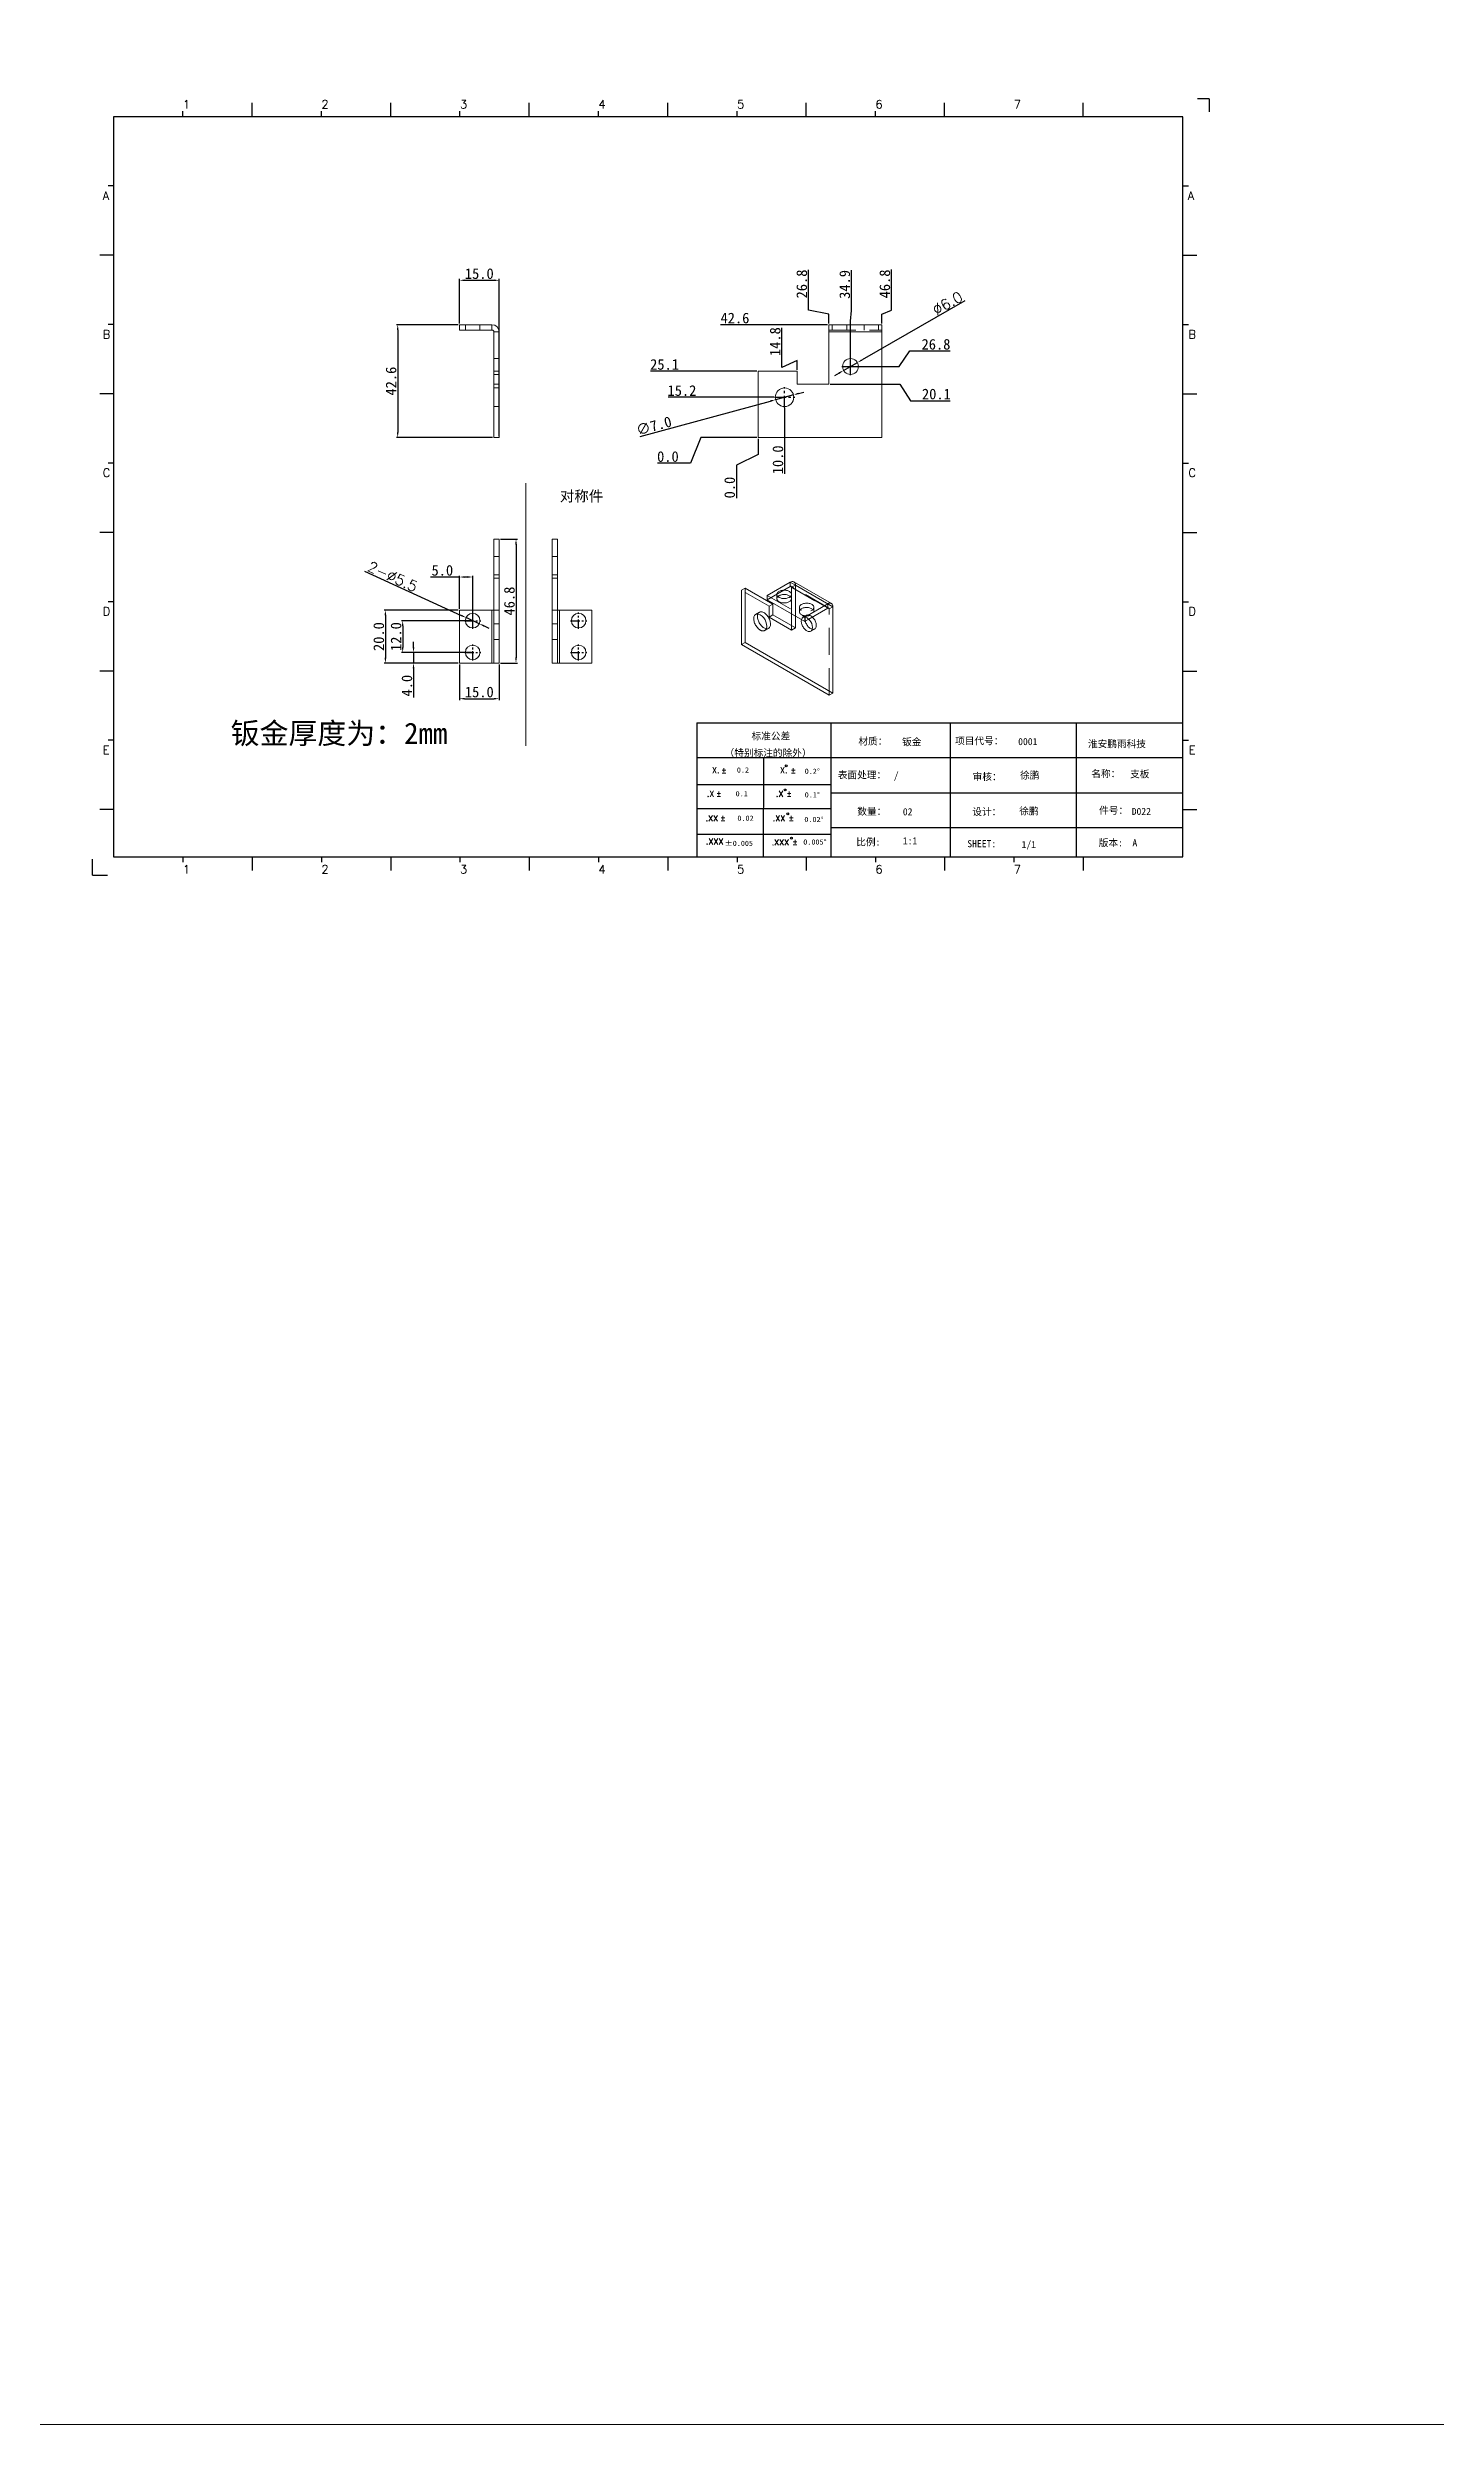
# Model space of a CAD drawing. Extents: x 83 to 30050, y -7164 to 695.
# Drawn here: x 1413 to 1937, y -4248 to -3351 of the extents above; entities that cross this region are included whole.
import ezdxf
from ezdxf.enums import TextEntityAlignment as Align

# ---------------------------------------------------------------- set-up
doc = ezdxf.new("R2010")
doc.units = 0
doc.header["$LTSCALE"] = 8
doc.header["$MEASUREMENT"] = 0
doc.header["$PDSIZE"] = 5
doc.linetypes.add('CENTER', pattern=[2, 1.25, -0.25, 0.25, -0.25])
doc.linetypes.add('HIDDEN', pattern=[1.905, 1.27, -0.635])
doc.layers.get('0').update_dxf_attribs({"linetype": 'CONTINUOUS'})
doc.layers.get('Defpoints').update_dxf_attribs({"linetype": 'CONTINUOUS'})
doc.layers.add('41', color=3, linetype='CONTINUOUS')
doc.layers.add('dim', color=82, linetype='CONTINUOUS', lineweight=9)
doc.styles.add('SIMPLEX', font='SIMPLEX')
doc.styles.get("Standard").update_dxf_attribs({"font": '', "height": 4})
doc.styles.get('Standard').set_extended_font_data('SimSun')
doc.dimstyles.new('ISO-25', dxfattribs={"dimtxt": 6, "dimasz": 2.5, "dimexe": 1.25, "dimexo": 0.625, "dimtad": 1, "dimdec": 1, "dimzin": 1, "dimdsep": 46, "dimtxsty": 'Standard', "dimcen": 2.5, "dimadec": 0, "dimazin": 0, "dimtm": 1e-09, "dimtfac": 1, "dimtdec": 1, "dimtmove": 0, "dimatfit": 3, "dimfxl": 1, "dimtolj": 1, "dimtzin": 0, "dimarcsym": 0})

# ---------------------------------------------------------------- blocks, each defined once
blk = doc.blocks.new('A$C0BB32EA6')
at = {"layer": '41'}
for p, q in [((51.1, 427.8), (51.1, 431)), ((90.2, 427.8), (90.2, 435.7)), ((129.3, 427.8), (129.3, 431)), ((129.3, 427.8), (129.3, 431)), ((129.3, 427.8), (129.3, 431)), ((168.4, 427.8), (168.4, 435.7)), ((168.4, 427.8), (168.4, 435.7)), ((168.4, 427.8), (168.4, 435.7)), ((207.5, 427.8), (207.5, 431)), ((207.5, 427.8), (207.5, 431)), ((246.6, 427.8), (246.6, 435.7)), ((246.6, 427.8), (246.6, 435.7)), ((285.7, 427.8), (285.7, 431)), ((324.8, 427.8), (324.8, 435.7)), ((363.9, 427.8), (363.9, 431)), ((403, 427.8), (403, 435.7)), ((442.1, 427.8), (442.1, 431)), ((481.1, 427.8), (481.1, 435.7)), ((559.3, 427.8), (559.3, 435.7)), ((615.6, 427.8), (12, 427.8)), ((12, 427.8), (12, 10.3)), ((615.6, 10.3), (615.6, 427.8)), ((12, 388.8), (8.9, 388.8)), ((615.6, 388.8), (618.8, 388.8)), ((12, 349.7), (4.2, 349.7)), ((615.6, 349.7), (623.5, 349.7)), ((12, 310.6), (8.9, 310.6)), ((615.6, 310.6), (618.8, 310.6)), ((12, 271.5), (4.2, 271.5)), ((615.6, 271.5), (623.5, 271.5)), ((12, 232.4), (8.9, 232.4)), ((615.6, 232.4), (618.8, 232.4)), ((12, 193.3), (4.2, 193.3)), ((615.6, 193.3), (623.5, 193.3)), ((12, 154.2), (8.9, 154.2)), ((615.6, 154.2), (618.8, 154.2)), ((12, 115.1), (4.2, 115.1)), ((615.6, 115.1), (623.5, 115.1)), ((341.3, 85.8), (615.6, 85.8)), ((341.3, 85.8), (341.3, 10.3)), ((416.9, 85.8), (416.9, 10.3)), ((484.2, 85.8), (484.2, 10.3)), ((555.4, 85.7), (555.4, 10.2)), ((12, 76), (8.9, 76)), ((615.6, 76), (618.8, 76)), ((615.6, 66.1), (341.3, 66.1)), ((378.9, 10), (379.1, 65.8)), ((341.3, 51.1), (416.9, 51.1)), ((615.6, 46.2), (416.9, 46.2)), ((12, 36.9), (4.2, 36.9)), ((341.3, 37.5), (401.1, 37.5)), ((341.3, 37.5), (416.9, 37.5)), ((615.6, 36.9), (623.5, 36.9)), ((341.3, 23), (401.9, 23)), ((341.3, 23), (401.9, 23)), ((341.3, 23), (401.9, 23)), ((341.3, 23), (401.9, 23)), ((341.3, 23), (401.9, 23)), ((341.3, 23), (416.9, 23)), ((615.6, 26.7), (416.9, 26.7)), ((12, 10.3), (615.6, 10.3)), ((51.1, 10.3), (51.1, 7.2)), ((90.2, 10.3), (90.2, 2.5)), ((129.3, 10.3), (129.3, 7.2)), ((168.4, 10.3), (168.4, 2.5)), ((207.5, 10.3), (207.5, 7.2)), ((246.6, 10.3), (246.6, 2.5)), ((285.7, 10.3), (285.7, 7.2)), ((324.8, 10.3), (324.8, 2.5)), ((326.3, 10.3), (401.9, 10.3)), ((363.9, 10.3), (363.9, 7.2)), ((403, 10.3), (403, 2.5)), ((442.1, 10.3), (442.1, 7.2)), ((481.1, 10.3), (481.1, 2.5)), ((520.2, 10.3), (520.2, 7.2)), ((559.3, 10.3), (559.3, 2.5))]:
    blk.add_line(p, q, dxfattribs=at)
at = {"layer": '41', "linetype": 'Continuous'}
for p, q in [((630.4, 437.9), (623.8, 437.9)), ((630.4, 437.9), (630.4, 430.6)), ((0, 0), (0, 9)), ((0, 0), (8.6, 0))]:
    blk.add_line(p, q, dxfattribs=at)
at = {"layer": '41'}
for centre in [(391.7, 61.6), (391.1, 48), (392.5, 34.5), (394.6, 20.8)]:
    blk.add_circle(centre, 0.516, dxfattribs=at)
at = {"layer": '41', "style": 'SIMPLEX'}
for s, height, p in [('1', 4.69, (51.1, 432.5)), ('2', 4.69, (129.3, 432.5)), ('3', 4.69, (207.5, 432.5)), ('4', 4.69, (285.7, 432.5)), ('5', 4.69, (363.9, 432.5)), ('6', 4.69, (442.1, 432.5)), ('7', 4.69, (520.2, 432.5)), ('A', 4.75, (5.8, 380.9)), ('A', 4.75, (618.3, 380.9)), ('B', 4.75, (5.8, 302.7)), ('B', 4.75, (618.7, 302.7)), ('C', 4.75, (5.8, 224.6)), ('C', 4.75, (618.7, 224.6)), ('D', 4.75, (5.8, 146.4)), ('D', 4.75, (618.7, 146.4)), ('E', 4.75, (5.8, 68.2)), ('E', 4.75, (618.9, 68.2)), ('X.', 3.28, (349.8, 57.5)), ('%%p', 3.28, (355, 57.4)), ('X.', 3.28, (388.2, 57.5)), ('%%p', 3.28, (394.1, 57.4)), ('.X', 3.28, (346.9, 44.2)), ('%%p', 3.28, (352.1, 44.3)), ('.X', 3.28, (385.9, 44.2)), ('%%p', 3.28, (391.8, 44.3)), ('.XX', 3.28, (346.2, 30.4)), ('%%p', 3.28, (354.4, 30.5)), ('.XX', 3.28, (384.1, 30.4)), ('%%p', 3.28, (393, 30.5)), ('.XXX', 3.28, (383.5, 16.8)), ('%%p', 3.28, (395.1, 17)), ('1', 4.69, (51.1, 0.9)), ('2', 4.69, (129.3, 0.9)), ('3', 4.69, (207.5, 0.9)), ('4', 4.69, (285.7, 0.9)), ('5', 4.69, (363.9, 0.9)), ('6', 4.69, (442.1, 0.9)), ('7', 4.69, (520.2, 0.9))]:
    blk.add_text(s, height=height, dxfattribs=at).set_placement(p)
at = {"layer": '41', "linetype": 'Continuous'}
for s, p in [('标准公差', (372.1, 76.4)), ('（特别标注的除外）', (356.9, 66.9)), ('材质：', (432.4, 73.5)), ('项目代号：', (487, 73.7)), ('淮安鹏雨科技', (562, 72)), ('表面处理：', (420.8, 54.5)), ('审核：', (496.9, 53.5)), ('名称：', (563.9, 55.2)), ('数量：', (431.8, 33.9)), ('设计：', (496.7, 33.7)), ('件号：', (568.3, 34.5)), ('比例:', (431.2, 16.6)), ('SHEET:', (493.9, 15.7)), ('1/1', (524.5, 15.2)), ('版本:', (568.1, 16.2))]:
    blk.add_text(s, height=4, dxfattribs=at).set_placement(p)
at = {"layer": '41'}
for s, p in [('0.2', (363.8, 57.8)), ('0.2%%D', (402.1, 57.1)), ('0.1', (363.1, 44.4)), ('0.1%%D', (402.1, 43.8)), ('0.02', (364.1, 30.6)), ('0.02%%D', (401.9, 29.9)), ('0.005%%D', (401.3, 17.2))]:
    blk.add_text(s, height=2.93, dxfattribs=at).set_placement(p)
at = {"layer": '41', "style": 'SIMPLEX'}
blk.add_text('.XXX', height=3.28, dxfattribs=at).set_placement((351.3, 18.9), align=Align.MIDDLE_CENTER)
at = {"layer": '41'}
blk.add_text('%%P0.005', height=2.93, dxfattribs=at).set_placement((364.9, 17.9), align=Align.MIDDLE_CENTER)
at = {"layer": '41', "linetype": 'Continuous'}
for tag, p in [('材质', (457.1, 73.1)), ('代号', (522.6, 73.3)), ('表面处理', (452.4, 54.1)), ('审核', (523.7, 54.3)), ('名称', (585.8, 55)), ('数量', (457.5, 33.7)), ('设计', (523.2, 34.1)), ('件号', (586.7, 33.9)), ('比例', (457.5, 17.3)), ('版本', (587.1, 16.2))]:
    blk.add_attdef(tag, p, '', height=4, dxfattribs=at)
blk = doc.blocks.new('*D1225')
at = {"layer": 'Defpoints', "color": 0}
for p in [(1568.09, -3455.83), (1544.79, -3498.4), (1581.09, -3498.4)]:
    blk.add_point(p, dxfattribs=at)
at = {"layer": 'dim', "color": 0, "lineweight": -2}
for p, q in [((1567.59, -3455.83), (1544.29, -3455.83)), ((1544.79, -3457.83), (1544.79, -3496.4)), ((1580.59, -3498.4), (1544.29, -3498.4))]:
    blk.add_line(p, q, dxfattribs=at)
at = {"layer": 'dim', "color": 0}
for points in [[(1544.46, -3457.83), (1545.12, -3457.83), (1544.79, -3455.83)], [(1544.46, -3496.4), (1545.12, -3496.4), (1544.79, -3498.4)]]:
    blk.add_solid(points, dxfattribs=at)
at = {"layer": 'dim', "color": 0, "insert": (1542.29, -3477.12), "char_height": 4, "attachment_point": 5, "rotation": 90}
blk.add_mtext('\\A1;42.6', dxfattribs=at)
blk = doc.blocks.new('*D1226')
at = {"layer": 'Defpoints', "color": 0}
for p in [(1583.09, -3439.08), (1568.09, -3455.83), (1583.09, -3498.4)]:
    blk.add_point(p, dxfattribs=at)
at = {"layer": 'dim', "color": 0, "lineweight": -2}
for p, q in [((1568.09, -3455.33), (1568.09, -3438.58)), ((1570.09, -3439.08), (1581.09, -3439.08)), ((1583.09, -3497.9), (1583.09, -3438.58))]:
    blk.add_line(p, q, dxfattribs=at)
at = {"layer": 'dim', "color": 0}
for points in [[(1570.09, -3438.75), (1570.09, -3439.41), (1568.09, -3439.08)], [(1581.09, -3438.75), (1581.09, -3439.41), (1583.09, -3439.08)]]:
    blk.add_solid(points, dxfattribs=at)
at = {"layer": 'dim', "color": 0, "insert": (1575.59, -3436.58), "char_height": 4, "attachment_point": 5}
blk.add_mtext('\\A1;15.0', dxfattribs=at)
blk = doc.blocks.new('*D1227')
at = {"layer": 'Defpoints', "color": 0}
for p in [(1568.09, -3583.49), (1583.09, -3583.49), (1583.09, -3596.92)]:
    blk.add_point(p, dxfattribs=at)
at = {"layer": 'dim', "color": 0, "lineweight": -2}
for p, q in [((1568.09, -3583.99), (1568.09, -3597.42)), ((1583.09, -3583.99), (1583.09, -3597.42)), ((1570.09, -3596.92), (1581.09, -3596.92))]:
    blk.add_line(p, q, dxfattribs=at)
at = {"layer": 'dim', "color": 0}
for points in [[(1570.09, -3596.59), (1570.09, -3597.26), (1568.09, -3596.92)], [(1581.09, -3596.59), (1581.09, -3597.26), (1583.09, -3596.92)]]:
    blk.add_solid(points, dxfattribs=at)
at = {"layer": 'dim', "color": 0, "insert": (1575.59, -3594.42), "char_height": 4, "attachment_point": 5}
blk.add_mtext('\\A1;15.0', dxfattribs=at)
blk = doc.blocks.new('*D1228')
at = {"layer": 'Defpoints', "color": 0}
for p in [(1550.77, -3583.49), (1568.09, -3583.49), (1573.09, -3579.49)]:
    blk.add_point(p, dxfattribs=at)
at = {"layer": 'dim', "color": 0, "lineweight": -2}
for p, q in [((1550.77, -3577.49), (1550.77, -3575.49)), ((1572.59, -3579.49), (1550.27, -3579.49)), ((1567.59, -3583.49), (1550.27, -3583.49)), ((1550.77, -3579.49), (1550.77, -3583.49)), ((1550.77, -3585.49), (1550.77, -3596.53))]:
    blk.add_line(p, q, dxfattribs=at)
at = {"layer": 'dim', "color": 0}
for points in [[(1550.43, -3577.49), (1551.1, -3577.49), (1550.77, -3579.49)], [(1550.43, -3585.49), (1551.1, -3585.49), (1550.77, -3583.49)]]:
    blk.add_solid(points, dxfattribs=at)
at = {"layer": 'dim', "color": 0, "insert": (1548.27, -3592.01), "char_height": 4, "attachment_point": 5, "rotation": 90}
blk.add_mtext('\\A1;4.0', dxfattribs=at)
blk = doc.blocks.new('*D1229')
at = {"layer": 'Defpoints', "color": 0}
for p in [(1573.09, -3567.49), (1546.67, -3579.49), (1573.09, -3579.49)]:
    blk.add_point(p, dxfattribs=at)
at = {"layer": 'dim', "color": 0, "lineweight": -2}
for p, q in [((1572.59, -3567.49), (1546.17, -3567.49)), ((1546.67, -3569.49), (1546.67, -3577.49)), ((1572.59, -3579.49), (1546.17, -3579.49))]:
    blk.add_line(p, q, dxfattribs=at)
at = {"layer": 'dim', "color": 0}
for points in [[(1546.34, -3569.49), (1547, -3569.49), (1546.67, -3567.49)], [(1546.34, -3577.49), (1547, -3577.49), (1546.67, -3579.49)]]:
    blk.add_solid(points, dxfattribs=at)
at = {"layer": 'dim', "color": 0, "insert": (1544.17, -3573.49), "char_height": 4, "attachment_point": 5, "rotation": 90}
blk.add_mtext('\\A1;12.0', dxfattribs=at)
blk = doc.blocks.new('*D1230')
at = {"layer": 'Defpoints', "color": 0}
for p in [(1568.09, -3563.49), (1540.15, -3583.49), (1568.09, -3583.49)]:
    blk.add_point(p, dxfattribs=at)
at = {"layer": 'dim', "color": 0, "lineweight": -2}
for p, q in [((1567.59, -3563.49), (1539.65, -3563.49)), ((1540.15, -3565.49), (1540.15, -3581.49)), ((1567.59, -3583.49), (1539.65, -3583.49))]:
    blk.add_line(p, q, dxfattribs=at)
at = {"layer": 'dim', "color": 0}
for points in [[(1539.81, -3565.49), (1540.48, -3565.49), (1540.15, -3563.49)], [(1539.81, -3581.49), (1540.48, -3581.49), (1540.15, -3583.49)]]:
    blk.add_solid(points, dxfattribs=at)
at = {"layer": 'dim', "color": 0, "insert": (1537.65, -3573.49), "char_height": 4, "attachment_point": 5, "rotation": 90}
blk.add_mtext('\\A1;20.0', dxfattribs=at)
blk = doc.blocks.new('*D1231')
at = {"layer": 'Defpoints', "color": 0}
for p in [(1583.09, -3536.72), (1583.09, -3583.49), (1589.45, -3583.49)]:
    blk.add_point(p, dxfattribs=at)
at = {"layer": 'dim', "color": 0, "lineweight": -2}
for p, q in [((1583.59, -3536.72), (1589.95, -3536.72)), ((1589.45, -3538.72), (1589.45, -3581.49)), ((1583.59, -3583.49), (1589.95, -3583.49))]:
    blk.add_line(p, q, dxfattribs=at)
at = {"layer": 'dim', "color": 0}
for points in [[(1589.11, -3538.72), (1589.78, -3538.72), (1589.45, -3536.72)], [(1589.11, -3581.49), (1589.78, -3581.49), (1589.45, -3583.49)]]:
    blk.add_solid(points, dxfattribs=at)
at = {"layer": 'dim', "color": 0, "insert": (1586.95, -3560.1), "char_height": 4, "attachment_point": 5, "rotation": 90}
blk.add_mtext('\\A1;46.8', dxfattribs=at)
blk = doc.blocks.new('*D1232')
at = {"layer": 'Defpoints', "color": 0}
for p in [(1568.09, -3551.02), (1568.09, -3563.49), (1573.09, -3567.49)]:
    blk.add_point(p, dxfattribs=at)
at = {"layer": 'dim', "color": 0, "lineweight": -2}
for p, q in [((1568.09, -3562.99), (1568.09, -3550.52)), ((1573.09, -3566.99), (1573.09, -3550.52)), ((1568.09, -3551.02), (1557.18, -3551.02)), ((1571.09, -3551.02), (1570.09, -3551.02))]:
    blk.add_line(p, q, dxfattribs=at)
at = {"layer": 'dim', "color": 0}
for points in [[(1570.09, -3550.69), (1570.09, -3551.35), (1568.09, -3551.02)], [(1571.09, -3550.69), (1571.09, -3551.35), (1573.09, -3551.02)]]:
    blk.add_solid(points, dxfattribs=at)
at = {"layer": 'dim', "color": 0, "insert": (1561.64, -3548.52), "char_height": 4, "attachment_point": 5}
blk.add_mtext('\\A1;5.0', dxfattribs=at)
blk = doc.blocks.new('*D1233')
at = {"layer": 'Defpoints', "color": 0}
for p in [(1680.82, -3498.4), (1680.82, -3498.4), (1651.28, -3508.1)]:
    blk.add_point(p, dxfattribs=at)
at = {"layer": 'dim', "color": 0, "lineweight": -2}
for p, q in [((1659.28, -3498.4), (1655.28, -3508.1)), ((1680.32, -3498.4), (1659.28, -3498.4)), ((1655.28, -3508.1), (1642.8, -3508.1))]:
    blk.add_line(p, q, dxfattribs=at)
at = {"layer": 'dim', "color": 0, "insert": (1646.79, -3505.6), "char_height": 4, "attachment_point": 5}
blk.add_mtext('\\A1;0.0', dxfattribs=at)
blk = doc.blocks.new('*D1234')
at = {"layer": 'Defpoints', "color": 0}
for p in [(1657.78, -3483.2), (1687.32, -3483.2), (1680.82, -3498.4)]:
    blk.add_point(p, dxfattribs=at)
at = {"layer": 'dim', "color": 0, "lineweight": -2}
blk.add_line((1686.82, -3483.2), (1646.9, -3483.2), dxfattribs=at)
at = {"layer": 'dim', "color": 0, "insert": (1652.09, -3480.7), "char_height": 4, "attachment_point": 5}
blk.add_mtext('\\A1;15.2', dxfattribs=at)
blk = doc.blocks.new('*D1235')
at = {"layer": 'Defpoints', "color": 0}
for p in [(1651.28, -3473.34), (1680.82, -3473.34), (1680.82, -3498.4)]:
    blk.add_point(p, dxfattribs=at)
at = {"layer": 'dim', "color": 0, "lineweight": -2}
blk.add_line((1680.32, -3473.34), (1640.27, -3473.34), dxfattribs=at)
at = {"layer": 'dim', "color": 0, "insert": (1645.52, -3470.84), "char_height": 4, "attachment_point": 5}
blk.add_mtext('\\A1;25.1', dxfattribs=at)
blk = doc.blocks.new('*D1236')
at = {"layer": 'Defpoints', "color": 0}
for p in [(1707.59, -3478.3), (1742.38, -3484.5), (1680.82, -3498.4)]:
    blk.add_point(p, dxfattribs=at)
at = {"layer": 'dim', "color": 0, "lineweight": -2}
for p, q in [((1708.09, -3478.3), (1734.38, -3478.3)), ((1734.38, -3478.3), (1738.38, -3484.5)), ((1738.38, -3484.5), (1753.39, -3484.5))]:
    blk.add_line(p, q, dxfattribs=at)
at = {"layer": 'dim', "color": 0, "insert": (1748.14, -3482), "char_height": 4, "attachment_point": 5}
blk.add_mtext('\\A1;20.1', dxfattribs=at)
blk = doc.blocks.new('*D1237')
at = {"layer": 'Defpoints', "color": 0}
for p in [(1678.05, -3455.83), (1707.59, -3455.83), (1680.82, -3498.4)]:
    blk.add_point(p, dxfattribs=at)
at = {"layer": 'dim', "color": 0, "lineweight": -2}
blk.add_line((1707.09, -3455.83), (1666.66, -3455.83), dxfattribs=at)
at = {"layer": 'dim', "color": 0, "insert": (1672.1, -3453.33), "char_height": 4, "attachment_point": 5}
blk.add_mtext('\\A1;42.6', dxfattribs=at)
blk = doc.blocks.new('*D1238')
at = {"layer": 'Defpoints', "color": 0}
for p in [(1742.11, -3465.74), (1715.73, -3471.6), (1680.82, -3498.4)]:
    blk.add_point(p, dxfattribs=at)
at = {"layer": 'dim', "color": 0, "lineweight": -2}
for p, q in [((1734.11, -3471.6), (1738.11, -3465.74)), ((1738.11, -3465.74), (1753.37, -3465.74)), ((1716.23, -3471.6), (1734.11, -3471.6))]:
    blk.add_line(p, q, dxfattribs=at)
at = {"layer": 'dim', "color": 0, "insert": (1747.99, -3463.24), "char_height": 4, "attachment_point": 5}
blk.add_mtext('\\A1;26.8', dxfattribs=at)
blk = doc.blocks.new('*D1239')
at = {"layer": 'Defpoints', "color": 0}
for p in [(1680.82, -3498.4), (1680.82, -3498.4), (1672.62, -3512.79)]:
    blk.add_point(p, dxfattribs=at)
at = {"layer": 'dim', "color": 0, "lineweight": -2}
for p, q in [((1680.82, -3504.79), (1672.62, -3508.79)), ((1680.82, -3498.9), (1680.82, -3504.79)), ((1672.62, -3508.79), (1672.62, -3521.26))]:
    blk.add_line(p, q, dxfattribs=at)
at = {"layer": 'dim', "color": 0, "insert": (1670.12, -3517.27), "char_height": 4, "attachment_point": 5, "rotation": 90}
blk.add_mtext('\\A1;0.0', dxfattribs=at)
blk = doc.blocks.new('*D1240')
at = {"layer": 'Defpoints', "color": 0}
for p in [(1690.82, -3486.7), (1680.82, -3498.4), (1690.82, -3501.09)]:
    blk.add_point(p, dxfattribs=at)
at = {"layer": 'dim', "color": 0, "lineweight": -2}
blk.add_line((1690.82, -3487.2), (1690.82, -3512.03), dxfattribs=at)
at = {"layer": 'dim', "color": 0, "insert": (1688.32, -3506.81), "char_height": 4, "attachment_point": 5, "rotation": 90}
blk.add_mtext('\\A1;10.0', dxfattribs=at)
blk = doc.blocks.new('*D1241')
at = {"layer": 'Defpoints', "color": 0}
for p in [(1689.79, -3467.92), (1695.59, -3473.34), (1680.82, -3498.4)]:
    blk.add_point(p, dxfattribs=at)
at = {"layer": 'dim', "color": 0, "lineweight": -2}
for p, q in [((1689.79, -3471.92), (1689.79, -3457.02)), ((1695.59, -3469.34), (1689.79, -3471.92)), ((1695.59, -3472.84), (1695.59, -3469.34))]:
    blk.add_line(p, q, dxfattribs=at)
at = {"layer": 'dim', "color": 0, "insert": (1687.29, -3462.22), "char_height": 4, "attachment_point": 5, "rotation": 90}
blk.add_mtext('\\A1;14.8', dxfattribs=at)
blk = doc.blocks.new('*D1242')
at = {"layer": 'Defpoints', "color": 0}
for p in [(1699.83, -3446.35), (1707.59, -3455.83), (1680.82, -3498.4)]:
    blk.add_point(p, dxfattribs=at)
at = {"layer": 'dim', "color": 0, "lineweight": -2}
for p, q in [((1699.83, -3450.35), (1699.83, -3435.09)), ((1707.59, -3451.83), (1699.83, -3450.35)), ((1707.59, -3455.33), (1707.59, -3451.83))]:
    blk.add_line(p, q, dxfattribs=at)
at = {"layer": 'dim', "color": 0, "insert": (1697.33, -3440.47), "char_height": 4, "attachment_point": 5, "rotation": 90}
blk.add_mtext('\\A1;26.8', dxfattribs=at)
blk = doc.blocks.new('*D1243')
at = {"layer": 'Defpoints', "color": 0}
for p in [(1731.18, -3446.37), (1727.59, -3455.83), (1680.82, -3498.4)]:
    blk.add_point(p, dxfattribs=at)
at = {"layer": 'dim', "color": 0, "lineweight": -2}
for p, q in [((1731.18, -3450.37), (1731.18, -3435.02)), ((1727.59, -3451.83), (1731.18, -3450.37)), ((1727.59, -3455.33), (1727.59, -3451.83))]:
    blk.add_line(p, q, dxfattribs=at)
at = {"layer": 'dim', "color": 0, "insert": (1728.68, -3440.45), "char_height": 4, "attachment_point": 5, "rotation": 90}
blk.add_mtext('\\A1;46.8', dxfattribs=at)
blk = doc.blocks.new('*D1244')
at = {"layer": 'Defpoints', "color": 0}
for p in [(1716.05, -3446.5), (1715.73, -3471.6), (1680.82, -3498.4)]:
    blk.add_point(p, dxfattribs=at)
at = {"layer": 'dim', "color": 0, "lineweight": -2}
for p, q in [((1716.05, -3450.5), (1716.05, -3435.27)), ((1715.73, -3454.5), (1716.05, -3450.5)), ((1715.73, -3471.1), (1715.73, -3454.5))]:
    blk.add_line(p, q, dxfattribs=at)
at = {"layer": 'dim', "color": 0, "insert": (1713.55, -3440.64), "char_height": 4, "attachment_point": 5, "rotation": 90}
blk.add_mtext('\\A1;34.9', dxfattribs=at)
blk = doc.blocks.new('*D1245')
at = {"layer": 'Defpoints', "color": 0}
for p in [(1718.34, -3470.11), (1713.13, -3473.09)]:
    blk.add_point(p, dxfattribs=at)
at = {"layer": 'dim', "color": 0, "lineweight": -2}
for p, q in [((1758.93, -3446.86), (1720.07, -3469.11)), ((1713.13, -3473.09), (1718.34, -3470.11)), ((1711.39, -3474.08), (1709.66, -3475.08))]:
    blk.add_line(p, q, dxfattribs=at)
at = {"layer": 'dim', "color": 0}
for points in [[(1719.91, -3468.83), (1720.24, -3469.4), (1718.34, -3470.11)], [(1711.23, -3473.79), (1711.56, -3474.37), (1713.13, -3473.09)]]:
    blk.add_solid(points, dxfattribs=at)
at = {"layer": 'dim', "color": 0, "insert": (1752.34, -3447.76), "char_height": 4, "attachment_point": 5, "rotation": 29.79932}
blk.add_mtext('\\A1;{\\Ftxt,bigfont|c134;∅6.0}', dxfattribs=at)
blk = doc.blocks.new('*D1246')
at = {"layer": 'Defpoints', "color": 0}
for p in [(1687.44, -3484.12), (1694.2, -3482.29)]:
    blk.add_point(p, dxfattribs=at)
at = {"layer": 'dim', "color": 0, "lineweight": -2}
for p, q in [((1636.33, -3497.96), (1685.51, -3484.64)), ((1694.2, -3482.29), (1687.44, -3484.12)), ((1696.13, -3481.77), (1698.06, -3481.24))]:
    blk.add_line(p, q, dxfattribs=at)
at = {"layer": 'dim', "color": 0}
for points in [[(1685.43, -3484.32), (1685.6, -3484.96), (1687.44, -3484.12)], [(1696.04, -3481.44), (1696.22, -3482.09), (1694.2, -3482.29)]]:
    blk.add_solid(points, dxfattribs=at)
at = {"layer": 'dim', "color": 0, "insert": (1641.49, -3493.98), "char_height": 4, "attachment_point": 5, "rotation": 15.1561}
blk.add_mtext('\\A1;∅7.0', dxfattribs=at)
blk = doc.blocks.new('*D1247')
at = {"layer": 'Defpoints', "color": 0}
for p in [(1570.59, -3566.34), (1575.59, -3568.63)]:
    blk.add_point(p, dxfattribs=at)
at = {"layer": 'dim', "color": 0, "lineweight": -2}
for p, q in [((1532.3, -3548.75), (1568.78, -3565.5)), ((1575.59, -3568.63), (1570.59, -3566.34)), ((1577.41, -3569.47), (1579.23, -3570.3))]:
    blk.add_line(p, q, dxfattribs=at)
at = {"layer": 'dim', "color": 0}
for points in [[(1568.92, -3565.2), (1568.64, -3565.81), (1570.59, -3566.34)], [(1577.55, -3569.17), (1577.27, -3569.77), (1575.59, -3568.63)]]:
    blk.add_solid(points, dxfattribs=at)
at = {"layer": 'dim', "color": 0, "insert": (1542.88, -3550.86), "char_height": 4, "attachment_point": 5, "rotation": 335.32999}
blk.add_mtext('\\A1;{\\Ftxt,bigfont|c134;2-∅5.5}', dxfattribs=at)

msp = doc.modelspace()

# ---------------------------------------------------------------- linework, layer by layer
at = {"color": 7, "linetype": 'Continuous', "lineweight": 15}
for p, q in [((1568.093, -3455.833), (1568.093, -3457.833)), ((1580.357, -3455.833), (1568.093, -3455.833)), ((1580.357, -3457.833), (1568.093, -3457.833)), ((1580.357, -3457.833), (1580.357, -3455.833)), ((1581.093, -3458.57), (1583.093, -3458.57)), ((1581.093, -3458.57), (1581.093, -3473.343)), ((1583.093, -3458.57), (1583.093, -3473.343)), ((1707.593, -3458.57), (1707.593, -3455.833)), ((1707.593, -3455.833), (1727.593, -3455.833)), ((1707.593, -3458.57), (1707.593, -3478.303)), ((1727.593, -3458.57), (1707.593, -3458.57)), ((1727.593, -3455.833), (1727.593, -3458.57)), ((1727.593, -3458.57), (1727.593, -3498.403)), ((1583.093, -3473.343), (1581.093, -3473.343)), ((1581.093, -3498.403), (1581.093, -3473.343)), ((1583.093, -3498.403), (1583.093, -3473.343)), ((1680.823, -3498.403), (1680.823, -3473.343)), ((1695.593, -3473.343), (1680.823, -3473.343)), ((1695.593, -3478.303), (1695.593, -3473.343)), ((1707.593, -3478.303), (1695.593, -3478.303)), ((1581.093, -3498.403), (1583.093, -3498.403)), ((1727.593, -3498.403), (1680.823, -3498.403)), ((1581.093, -3536.716), (1583.093, -3536.716)), ((1581.093, -3583.486), (1581.093, -3536.716)), ((1583.093, -3583.486), (1583.093, -3536.716)), ((1605.1, -3536.716), (1603.1, -3536.716)), ((1603.1, -3583.486), (1603.1, -3536.716)), ((1605.1, -3583.486), (1605.1, -3536.716)), ((1675.989, -3555.221), (1674.575, -3556.037)), ((1674.575, -3576.5), (1674.575, -3556.037)), ((1675.989, -3575.683), (1675.989, -3555.221)), ((1686.433, -3561.25), (1675.989, -3555.221)), ((1692.983, -3552.968), (1684.312, -3557.974)), ((1692.983, -3554.601), (1684.312, -3559.607)), ((1684.312, -3557.974), (1684.312, -3559.607)), ((1684.312, -3559.607), (1693.504, -3564.913)), ((1692.983, -3554.601), (1692.983, -3552.968)), ((1692.983, -3554.601), (1693.504, -3554.901)), ((1693.504, -3554.902), (1694.918, -3554.085)), ((1693.504, -3554.902), (1693.504, -3569.382)), ((1708.493, -3560.996), (1694.351, -3552.832)), ((1694.918, -3554.085), (1694.918, -3570.198)), ((1709.06, -3562.249), (1694.918, -3554.085)), ((1568.093, -3563.486), (1568.093, -3583.486)), ((1580.357, -3563.486), (1568.093, -3563.486)), ((1580.357, -3563.486), (1580.357, -3583.486)), ((1581.093, -3563.486), (1580.357, -3563.486)), ((1605.1, -3563.486), (1605.836, -3563.486)), ((1605.836, -3563.486), (1605.836, -3583.486)), ((1605.836, -3563.486), (1618.1, -3563.486)), ((1618.1, -3563.486), (1618.1, -3583.486)), ((1686.433, -3565.3), (1686.433, -3561.25)), ((1694.918, -3570.198), (1686.433, -3565.3)), ((1698.659, -3567.652), (1699.925, -3566.921)), ((1709.06, -3562.249), (1709.06, -3594.775)), ((1674.575, -3576.5), (1675.989, -3575.683)), ((1707.646, -3595.591), (1674.575, -3576.5)), ((1709.06, -3594.775), (1675.989, -3575.683)), ((1568.093, -3583.486), (1580.357, -3583.486)), ((1580.357, -3583.486), (1581.093, -3583.486)), ((1583.093, -3583.486), (1581.093, -3583.486)), ((1603.1, -3583.486), (1605.1, -3583.486)), ((1605.836, -3583.486), (1605.1, -3583.486)), ((1618.1, -3583.486), (1605.836, -3583.486)), ((1709.06, -3594.775), (1707.646, -3595.591))]:
    msp.add_line(p, q, dxfattribs=at)
at = {"color": 7, "linetype": 'HIDDEN', "lineweight": 0}
for p, q in [((1570.343, -3455.833), (1570.343, -3457.833)), ((1575.843, -3457.833), (1575.843, -3455.833)), ((1707.593, -3457.833), (1727.593, -3457.833)), ((1708.843, -3455.833), (1708.843, -3457.833)), ((1714.343, -3457.833), (1714.343, -3455.833)), ((1720.843, -3455.833), (1720.843, -3457.833)), ((1726.343, -3457.833), (1726.343, -3455.833)), ((1583.093, -3468.599), (1581.093, -3468.599)), ((1581.093, -3474.599), (1583.093, -3474.599)), ((1583.093, -3478.303), (1581.093, -3478.303)), ((1583.093, -3479.703), (1581.093, -3479.703)), ((1581.093, -3486.703), (1583.093, -3486.703)), ((1583.093, -3543.216), (1581.093, -3543.216)), ((1581.093, -3550.216), (1583.093, -3550.216)), ((1603.1, -3543.216), (1605.1, -3543.216)), ((1605.1, -3550.216), (1603.1, -3550.216)), ((1583.093, -3551.486), (1581.093, -3551.486)), ((1603.1, -3551.486), (1605.1, -3551.486)), ((1685.019, -3562.066), (1674.575, -3556.037)), ((1684.312, -3557.974), (1698.454, -3566.138)), ((1687.925, -3557.565), (1687.925, -3559.199)), ((1692.983, -3552.968), (1707.125, -3561.132)), ((1707.493, -3562.728), (1693.351, -3554.564)), ((1693.425, -3559.199), (1693.425, -3557.565)), ((1693.504, -3554.901), (1707.125, -3562.765)), ((1707.646, -3563.066), (1693.504, -3554.902)), ((1583.093, -3563.486), (1581.093, -3563.486)), ((1583.093, -3568.626), (1581.093, -3568.626)), ((1603.1, -3563.486), (1605.1, -3563.486)), ((1603.1, -3568.626), (1605.1, -3568.626)), ((1681.31, -3564.323), (1679.896, -3565.139)), ((1686.433, -3561.25), (1685.019, -3562.066)), ((1685.019, -3566.116), (1685.019, -3562.066)), ((1686.433, -3565.3), (1685.019, -3566.116)), ((1693.504, -3571.015), (1685.019, -3566.116)), ((1693.504, -3564.913), (1698.454, -3567.771)), ((1696.411, -3562.464), (1696.411, -3564.097)), ((1699.174, -3565.449), (1697.76, -3566.265)), ((1698.454, -3566.138), (1707.125, -3561.132)), ((1698.454, -3566.138), (1698.454, -3567.771)), ((1698.454, -3567.771), (1698.659, -3567.652)), ((1699.925, -3566.921), (1707.125, -3562.765)), ((1701.911, -3564.097), (1701.911, -3562.464)), ((1707.125, -3562.765), (1707.125, -3561.132)), ((1707.646, -3563.066), (1709.06, -3562.249)), ((1707.646, -3595.591), (1707.646, -3563.066)), ((1581.093, -3574.626), (1583.093, -3574.626)), ((1605.1, -3574.626), (1603.1, -3574.626)), ((1683.396, -3571.201), (1684.81, -3570.385)), ((1693.504, -3569.382), (1693.504, -3571.015)), ((1694.918, -3570.198), (1693.504, -3571.015)), ((1700.759, -3571.461), (1702.174, -3570.645))]:
    msp.add_line(p, q, dxfattribs=at)
at = {"color": 1, "linetype": 'CENTER', "ltscale": 0.381}
for p, q in [((1715.733, -3474.899), (1715.733, -3468.299)), ((1712.433, -3471.599), (1719.033, -3471.599))]:
    msp.add_line(p, q, dxfattribs=at)
at = {"color": 1, "linetype": 'CENTER', "ltscale": 0.4445}
for p, q in [((1686.973, -3483.203), (1694.673, -3483.203)), ((1690.823, -3487.053), (1690.823, -3479.353))]:
    msp.add_line(p, q, dxfattribs=at)
at = {"color": 1, "linetype": 'CENTER', "ltscale": 0.34925}
for p, q in [((1570.068, -3567.486), (1576.118, -3567.486)), ((1573.093, -3570.511), (1573.093, -3564.461)), ((1610.075, -3567.486), (1616.125, -3567.486)), ((1613.1, -3570.511), (1613.1, -3564.461)), ((1573.093, -3582.511), (1573.093, -3576.461)), ((1613.1, -3582.511), (1613.1, -3576.461)), ((1570.068, -3579.486), (1576.118, -3579.486)), ((1610.075, -3579.486), (1616.125, -3579.486))]:
    msp.add_line(p, q, dxfattribs=at)
at = {"color": 7, "linetype": 'HIDDEN', "lineweight": 0, "flags": 128}
for points in [[(1688.317, -3558.382), (1688.301, -3558.367), (1688.143, -3558.185), (1688.027, -3557.993), (1687.954, -3557.794), (1687.926, -3557.591), (1687.943, -3557.388), (1688.005, -3557.187), (1688.11, -3556.993), (1688.258, -3556.809), (1688.445, -3556.636), (1688.67, -3556.479), (1688.927, -3556.34), (1689.212, -3556.221), (1689.522, -3556.124), (1689.851, -3556.051), (1690.193, -3556.003), (1690.543, -3555.98), (1690.896, -3555.983), (1691.244, -3556.012), (1691.584, -3556.067), (1691.908, -3556.146), (1692.212, -3556.249), (1692.491, -3556.373), (1692.741, -3556.517), (1692.956, -3556.678), (1693.134, -3556.854), (1693.271, -3557.041), (1693.366, -3557.237), (1693.417, -3557.438), (1693.422, -3557.642), (1693.383, -3557.844), (1693.299, -3558.041), (1693.172, -3558.231), (1693.034, -3558.382)], [(1681.646, -3571.028), (1681.364, -3570.847), (1681.085, -3570.63), (1680.814, -3570.382), (1680.554, -3570.104), (1680.308, -3569.802), (1680.079, -3569.478), (1679.871, -3569.137), (1679.686, -3568.784), (1679.526, -3568.422), (1679.394, -3568.058), (1679.292, -3567.695), (1679.22, -3567.337), (1679.18, -3566.991), (1679.172, -3566.66), (1679.196, -3566.349), (1679.252, -3566.062), (1679.339, -3565.802), (1679.457, -3565.573), (1679.603, -3565.378), (1679.775, -3565.219), (1679.972, -3565.099), (1680.191, -3565.018), (1680.429, -3564.979), (1680.682, -3564.982), (1680.752, -3564.989)], [(1697.216, -3563.586), (1696.984, -3563.434), (1696.787, -3563.265), (1696.629, -3563.083), (1696.512, -3562.891), (1696.439, -3562.692), (1696.411, -3562.489), (1696.428, -3562.286), (1696.49, -3562.086), (1696.596, -3561.892), (1696.743, -3561.707), (1696.931, -3561.535), (1697.155, -3561.378), (1697.412, -3561.239), (1697.698, -3561.12), (1698.007, -3561.023), (1698.336, -3560.949), (1698.678, -3560.901), (1699.029, -3560.878), (1699.381, -3560.881), (1699.73, -3560.911), (1700.069, -3560.965), (1700.393, -3561.045), (1700.698, -3561.147), (1700.977, -3561.272), (1701.226, -3561.416), (1701.441, -3561.577), (1701.619, -3561.752), (1701.756, -3561.94), (1701.851, -3562.136), (1701.902, -3562.337), (1701.908, -3562.54), (1701.868, -3562.742), (1701.784, -3562.94), (1701.657, -3563.13), (1701.489, -3563.309), (1701.283, -3563.473), (1701.042, -3563.622), (1700.77, -3563.751), (1700.472, -3563.859), (1700.152, -3563.945), (1699.816, -3564.006), (1699.469, -3564.041), (1699.117, -3564.051), (1698.765, -3564.035), (1698.421, -3563.993), (1698.088, -3563.926), (1697.773, -3563.835), (1697.481, -3563.721), (1697.216, -3563.586)], [(1701.105, -3562.974), (1700.841, -3562.84), (1700.548, -3562.726), (1700.233, -3562.635), (1699.901, -3562.568), (1699.556, -3562.526), (1699.205, -3562.51), (1698.853, -3562.519), (1698.506, -3562.555), (1698.17, -3562.616), (1697.85, -3562.701), (1697.551, -3562.81), (1697.28, -3562.939), (1697.038, -3563.087), (1696.832, -3563.252), (1696.664, -3563.431), (1696.537, -3563.621), (1696.453, -3563.819), (1696.414, -3564.021), (1696.42, -3564.224), (1696.47, -3564.425), (1696.565, -3564.621), (1696.703, -3564.809), (1696.88, -3564.984), (1697.096, -3565.145), (1697.345, -3565.289), (1697.624, -3565.413), (1697.928, -3565.516), (1698.252, -3565.595), (1698.592, -3565.65), (1698.941, -3565.679), (1699.293, -3565.683), (1699.643, -3565.66), (1699.985, -3565.611), (1700.314, -3565.538), (1700.624, -3565.441), (1700.91, -3565.322), (1701.167, -3565.183), (1701.391, -3565.026), (1701.578, -3564.854), (1701.726, -3564.669), (1701.832, -3564.475), (1701.893, -3564.275), (1701.91, -3564.072), (1701.882, -3563.869), (1701.809, -3563.67), (1701.693, -3563.478), (1701.535, -3563.296), (1701.338, -3563.127), (1701.105, -3562.974)], [(1699.26, -3571.313), (1698.999, -3571.144), (1698.742, -3570.94), (1698.493, -3570.705), (1698.256, -3570.442), (1698.034, -3570.155), (1697.83, -3569.849), (1697.649, -3569.527), (1697.491, -3569.196), (1697.361, -3568.859), (1697.259, -3568.522), (1697.187, -3568.191), (1697.147, -3567.87), (1697.139, -3567.564), (1697.163, -3567.277), (1697.219, -3567.015), (1697.306, -3566.781), (1697.422, -3566.578), (1697.567, -3566.41), (1697.737, -3566.279), (1697.93, -3566.187), (1698.143, -3566.136), (1698.373, -3566.126), (1698.617, -3566.158), (1698.644, -3566.164)], [(1701.289, -3570.746), (1701.26, -3570.832), (1701.159, -3571.051), (1701.028, -3571.237), (1700.871, -3571.387), (1700.689, -3571.499), (1700.485, -3571.57), (1700.263, -3571.601), (1700.026, -3571.59), (1699.777, -3571.538), (1699.52, -3571.445), (1699.26, -3571.313)]]:
    msp.add_lwpolyline(points, dxfattribs=at)
at = {"color": 7, "linetype": 'Continuous', "lineweight": 15, "flags": 128}
for points in [[(1692.62, -3558.076), (1692.355, -3557.942), (1692.063, -3557.828), (1691.748, -3557.737), (1691.416, -3557.67), (1691.071, -3557.627), (1690.72, -3557.611), (1690.368, -3557.621), (1690.021, -3557.657), (1689.684, -3557.718), (1689.365, -3557.803), (1689.066, -3557.911), (1688.794, -3558.041), (1688.553, -3558.189), (1688.347, -3558.354), (1688.179, -3558.533), (1688.052, -3558.723), (1687.968, -3558.92), (1687.929, -3559.122), (1687.934, -3559.326), (1687.985, -3559.527), (1688.08, -3559.723), (1688.217, -3559.91), (1688.395, -3560.086), (1688.61, -3560.247), (1688.86, -3560.391), (1689.138, -3560.515), (1689.443, -3560.618), (1689.767, -3560.697), (1690.107, -3560.752), (1690.455, -3560.781), (1690.808, -3560.784), (1691.158, -3560.761), (1691.5, -3560.713), (1691.829, -3560.64), (1692.139, -3560.543), (1692.424, -3560.424), (1692.681, -3560.285), (1692.905, -3560.128), (1693.093, -3559.955), (1693.241, -3559.771), (1693.346, -3559.577), (1693.408, -3559.376), (1693.425, -3559.173), (1693.397, -3558.97), (1693.324, -3558.771), (1693.208, -3558.579), (1693.05, -3558.397), (1692.853, -3558.229), (1692.62, -3558.076)], [(1688.731, -3558.688), (1688.498, -3558.535), (1688.317, -3558.382)], [(1683.06, -3570.212), (1682.778, -3570.03), (1682.499, -3569.814), (1682.228, -3569.565), (1681.968, -3569.288), (1681.722, -3568.986), (1681.493, -3568.662), (1681.285, -3568.321), (1681.1, -3567.968), (1680.941, -3567.606), (1680.809, -3567.241), (1680.706, -3566.878), (1680.634, -3566.521), (1680.594, -3566.175), (1680.586, -3565.844), (1680.61, -3565.533), (1680.666, -3565.245), (1680.754, -3564.986), (1680.871, -3564.756), (1681.017, -3564.561), (1681.19, -3564.402), (1681.386, -3564.282), (1681.605, -3564.202), (1681.843, -3564.163), (1682.097, -3564.165), (1682.363, -3564.209), (1682.638, -3564.294), (1682.919, -3564.419), (1683.201, -3564.582), (1683.482, -3564.781), (1683.757, -3565.014), (1684.023, -3565.277), (1684.277, -3565.568), (1684.515, -3565.881), (1684.733, -3566.214), (1684.93, -3566.562), (1685.103, -3566.92), (1685.249, -3567.284), (1685.366, -3567.648), (1685.453, -3568.009), (1685.51, -3568.361), (1685.534, -3568.7), (1685.526, -3569.022), (1685.486, -3569.322), (1685.414, -3569.596), (1685.311, -3569.841), (1685.179, -3570.053), (1685.02, -3570.23), (1684.835, -3570.37), (1684.627, -3570.471), (1684.398, -3570.53), (1684.152, -3570.549), (1683.892, -3570.526), (1683.62, -3570.461), (1683.342, -3570.356), (1683.06, -3570.212)], [(1700.674, -3570.497), (1700.413, -3570.327), (1700.156, -3570.124), (1699.907, -3569.889), (1699.67, -3569.626), (1699.448, -3569.339), (1699.245, -3569.032), (1699.063, -3568.711), (1698.905, -3568.379), (1698.775, -3568.043), (1698.673, -3567.706), (1698.602, -3567.375), (1698.562, -3567.054), (1698.553, -3566.747), (1698.578, -3566.461), (1698.633, -3566.199), (1698.72, -3565.964), (1698.837, -3565.762), (1698.981, -3565.593), (1699.151, -3565.462), (1699.344, -3565.371), (1699.557, -3565.32), (1699.787, -3565.31), (1700.031, -3565.341), (1700.284, -3565.414), (1700.543, -3565.527), (1700.804, -3565.677), (1701.064, -3565.864), (1701.317, -3566.084), (1701.56, -3566.333), (1701.791, -3566.609), (1702.004, -3566.906), (1702.197, -3567.221), (1702.367, -3567.548), (1702.511, -3567.883), (1702.627, -3568.22), (1702.714, -3568.554), (1702.77, -3568.881), (1702.794, -3569.195), (1702.786, -3569.492), (1702.746, -3569.767), (1702.675, -3570.016), (1702.573, -3570.235), (1702.442, -3570.421), (1702.285, -3570.571), (1702.103, -3570.682), (1701.899, -3570.754), (1701.677, -3570.784), (1701.44, -3570.773), (1701.191, -3570.721), (1700.934, -3570.628), (1700.674, -3570.497)]]:
    msp.add_lwpolyline(points, dxfattribs=at)
at = {"color": 7, "linetype": 'Continuous', "lineweight": 15}
for centre, radius in [((1715.733, -3471.599), 3), ((1690.823, -3483.203), 3.5), ((1573.093, -3567.486), 2.75), ((1613.1, -3567.486), 2.75), ((1573.093, -3579.486), 2.75), ((1613.1, -3579.486), 2.75)]:
    msp.add_circle(centre, radius, dxfattribs=at)
for centre, radius, start, end in [((1580.357, -3458.57), 2.737, 0, 90), ((1580.357, -3458.57), 0.737, 0, 90), ((1690.645, -3555.194), 3.984, 241.286881, 306.849119), ((1693.738, -3553.894), 1.195, 350.785963, 129.203285), ((1693.186, -3554.85), 0.322, 350.785963, 129.203285), ((1679.413, -3569.459), 4.666, 346.670171, 73.324452), ((1697.237, -3570.031), 4.115, 349.989524, 70.005099), ((1707.684, -3562.117), 1.383, 354.529344, 54.158476)]:
    msp.add_arc(centre, radius, start, end, dxfattribs=at)
at = {"color": 7, "linetype": 'HIDDEN', "lineweight": 0}
for centre, radius, start, end in [((1707.927, -3562.258), 1.383, 65.843242, 125.467216), ((1707.328, -3563.014), 0.322, 350.785963, 129.203285), ((1682.607, -3569.88), 1.497, 230.046926, 334.086503)]:
    msp.add_arc(centre, radius, start, end, dxfattribs=at)
at = {"layer": 'dim', "color": 1}
msp.add_line((1593.096, -3515.639), (1593.096, -3614.699), dxfattribs=at)
msp.add_lwpolyline([(11321.6, -4247.977), (766.79, -4247.977), (766.79, -2454.563), (11321.6, -2454.563)], close=True, dxfattribs=at)

# ---------------------------------------------------------------- block references
at = {"layer": '41', "linetype": 'Continuous', "xscale": 0.6687075336212729, "yscale": 0.6687075336194539, "zscale": 0.6687075336192003}
msp.add_blockref('A$C0BB32EA6', (1429.538, -3663.45), dxfattribs=at).add_auto_attribs({'版本': 'A', '件号': 'D022', '名称': '支板', '设计': '徐鹏', '审核': '徐鹏', '代号': '0001', '比例': '1:1', '数量': '02', '表面处理': '/', '材质': '钣金'})

# ---------------------------------------------------------------- texts
at = {"layer": '41', "insert": (1606.011, -3518.49), "char_height": 4, "width": 47.34056, "attachment_point": 1}
msp.add_mtext('对称件', dxfattribs=at)
at = {"layer": '41', "linetype": 'Continuous', "insert": (1481.732, -3605.972), "char_height": 8, "width": 96.38984, "attachment_point": 1}
msp.add_mtext('钣金厚度为：2mm', dxfattribs=at)

# ---------------------------------------------------------------- dimensions: what is measured, and where the dimension line sits
at = {"layer": 'dim'}
for base, p1, p2, picture, middle in [((1583.093, -3439.078), (1568.093, -3455.833), (1583.093, -3498.403), '*D1226', (1575.593, -3436.579)), ((1568.093, -3551.02), (1573.093, -3567.486), (1568.093, -3563.486), '*D1232', (1561.638, -3548.52)), ((1583.093, -3596.925), (1568.093, -3583.486), (1583.093, -3583.486), '*D1227', (1575.593, -3594.425))]:
    dim = msp.add_linear_dim(base=base, p1=p1, p2=p2, dimstyle='ISO-25', override={"dimtxt": 2.5, "dimasz": 2, "dimexe": 0.49975, "dimexo": 0.49975, "dimgap": 0.49975}, dxfattribs=at)
    dim.commit()
    dim.dimension.update_dxf_attribs({"geometry": picture, "text_midpoint": middle})
for feature_location, offset, dtype, origin, picture, middle in [((1727.593, -3455.833), (3.584, 9.464), 1, (1680.823, -3498.403), '*D1243', (1728.677, -3440.447)), ((1707.593, -3455.833), (-7.764, 9.484), 1, (1680.823, -3498.403), '*D1242', (1697.329, -3440.471)), ((1715.733, -3471.599), (0.319, 25.096), 1, (1680.823, -3498.403), '*D1244', (1713.552, -3440.636)), ((1707.593, -3455.833), (-29.546, 0), 0, (1680.823, -3498.403), '*D1237', (1672.103, -3453.333)), ((1695.593, -3473.343), (-5.803, 5.42), 1, (1680.823, -3498.403), '*D1241', (1687.29, -3462.224)), ((1715.733, -3471.599), (26.381, 5.857), 0, (1680.823, -3498.403), '*D1238', (1747.991, -3463.242)), ((1680.823, -3473.343), (-29.546, 0), 0, (1680.823, -3498.403), '*D1235', (1645.522, -3470.843)), ((1687.323, -3483.203), (-29.546, 0), 0, (1680.823, -3498.403), '*D1234', (1652.088, -3480.703)), ((1707.593, -3478.303), (34.79, -6.194), 0, (1680.823, -3498.403), '*D1236', (1748.138, -3481.997)), ((1690.823, -3486.703), (0, -14.383), 1, (1680.823, -3498.403), '*D1240', (1688.323, -3506.808)), ((1680.822733118, -3498.403114144), (-29.545838924, -9.692540182), 0, (1680.822733118, -3498.403114144), '*D1233', (1646.788255306, -3505.595904326)), ((1680.822733118, -3498.403114144), (-8.201988615, -14.383190164), 1, (1680.822733118, -3498.403114144), '*D1239', (1670.120994503, -3517.274943196))]:
    dim = msp.add_ordinate_dim(feature_location=feature_location, offset=offset, dtype=dtype, origin=origin, dimstyle='ISO-25', override={"dimtxt": 2.5, "dimasz": 2, "dimexe": 0.49975, "dimexo": 0.49975, "dimgap": 0.49975}, dxfattribs=at)
    dim.commit()
    dim.dimension.update_dxf_attribs({"geometry": picture, "text_midpoint": middle})
for p1, p2, text, picture, middle in [((1713.129, -3473.09), (1718.336, -3470.108), '{\\Ftxt,bigfont|c134;<>}', '*D1245', (1753.579, -3449.925)), ((1575.592, -3568.634), (1570.594, -3566.338), '{\\Ftxt,bigfont|c134;2-<>}', '*D1247', (1541.841, -3553.131))]:
    dim = msp.add_diameter_dim_2p(p1=p1, p2=p2, text=text, dimstyle='ISO-25', override={"dimtxt": 2.5, "dimasz": 2, "dimexe": 0.49975, "dimexo": 0.49975, "dimgap": 0.49975}, dxfattribs=at)
    dim.commit()
    dim.dimension.update_dxf_attribs({"geometry": picture, "text_midpoint": middle, "dimtype": 163})
for base, p1, p2, picture, middle in [((1544.791, -3498.403), (1568.093, -3455.833), (1581.093, -3498.403), '*D1225', (1542.291, -3477.118)), ((1589.446, -3583.486), (1583.093, -3536.716), (1583.093, -3583.486), '*D1231', (1586.946, -3560.101)), ((1540.145, -3583.486), (1568.093, -3563.486), (1568.093, -3583.486), '*D1230', (1537.646, -3573.486)), ((1546.671, -3579.486), (1573.093, -3567.486), (1573.093, -3579.486), '*D1229', (1544.171, -3573.486)), ((1550.766, -3583.486), (1573.093, -3579.486), (1568.093, -3583.486), '*D1228', (1548.266, -3592.008))]:
    dim = msp.add_linear_dim(base=base, p1=p1, p2=p2, angle=90, dimstyle='ISO-25', override={"dimtxt": 2.5, "dimasz": 2, "dimexe": 0.49975, "dimexo": 0.49975, "dimgap": 0.49975}, dxfattribs=at)
    dim.commit()
    dim.dimension.update_dxf_attribs({"geometry": picture, "text_midpoint": middle})
dim = msp.add_diameter_dim_2p(p1=(1694.201, -3482.288), p2=(1687.444, -3484.118), dimstyle='ISO-25', override={"dimtxt": 2.5, "dimasz": 2, "dimexe": 0.49975, "dimexo": 0.49975, "dimgap": 0.49975}, dxfattribs=at)
dim.commit()
dim.dimension.update_dxf_attribs({"geometry": '*D1246', "text_midpoint": (1642.144, -3496.389), "dimtype": 163})

doc.saveas('drawing.dxf')
